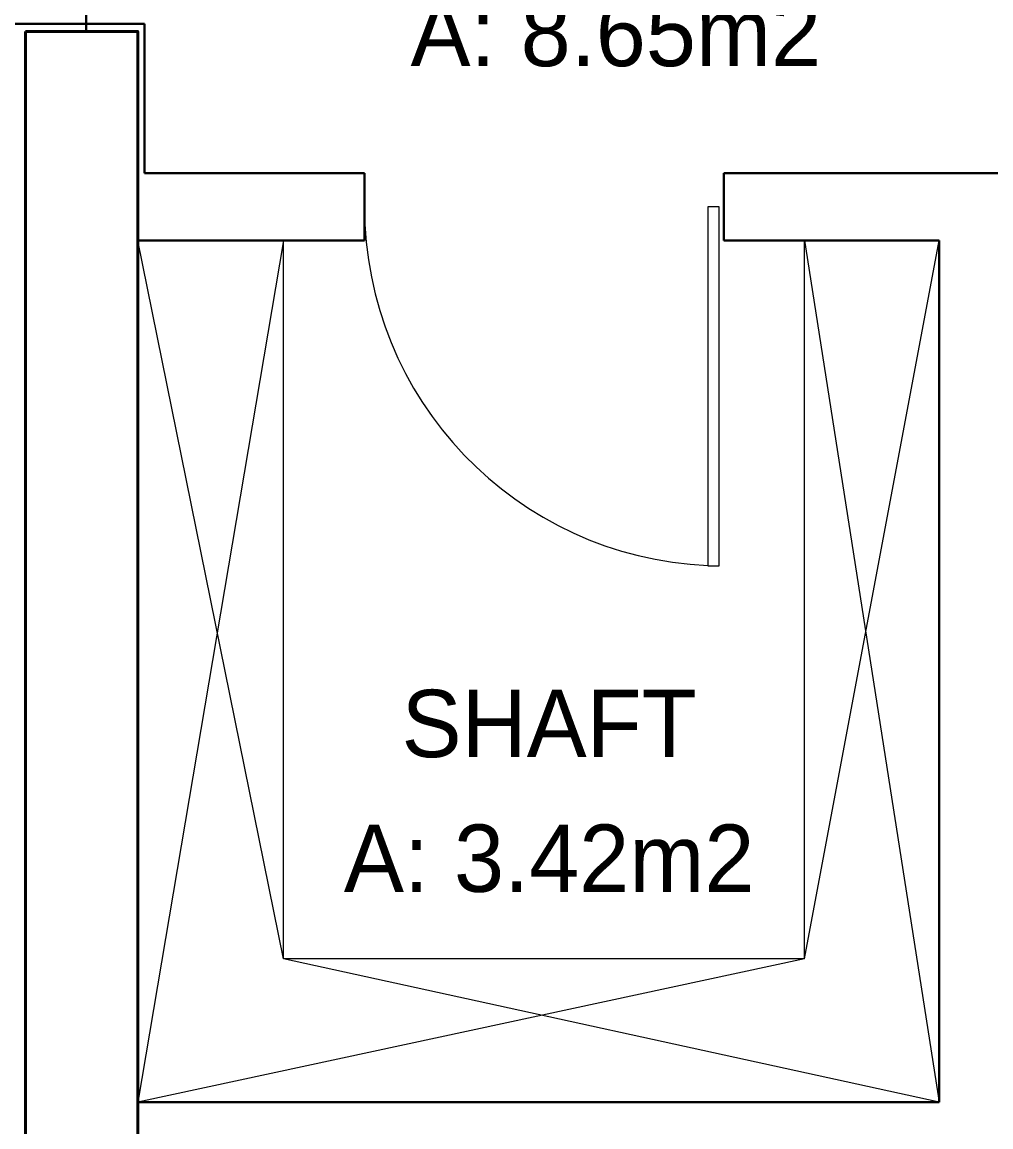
# Model space of a CAD drawing. Header units: metres. Extents: x -4.2 to 85, y -21.1 to 42.
# Drawn here: x 28.397 to 30.555, y 19.484 to 21.945 of the extents above; entities that cross this region are included whole.
import ezdxf

# ---------------------------------------------------------------- set-up
doc = ezdxf.new("R2010")
doc.units = ezdxf.units.M
doc.header["$MEASUREMENT"] = 0
for name, color, linetype, lineweight in [('34 - Mobiliário', 7, 'Continuous', 0), ('57 - Altimetria de Terrenos', 7, 'Continuous', 0), ('7 - Alvenaria', 7, 'Continuous', 0)]:
    doc.layers.add(name, color=color, linetype=linetype, lineweight=lineweight)
doc.styles.add('Style-INTL_ENGINEERING', font='INTL_ENGINEERING.shx')

# ---------------------------------------------------------------- blocks, each defined once
blk = doc.blocks.new('P80D_1')
at = {"color": 7, "linetype": 'Continuous', "lineweight": 13}
for p, q in [((0.035, 0.875), (0.01, 0.875)), ((0.01, 0.875), (0.01, 0.075)), ((0.035, 0.075), (0.035, 0.875)), ((0.01, 0.075), (0.035, 0.075))]:
    blk.add_line(p, q, dxfattribs=at)
at = {"color": 7, "linetype": 'Continuous', "lineweight": 30}
for p, q in [((0, 0), (0, 0.15)), ((0.8, 0), (0.8, 0.15))]:
    blk.add_line(p, q, dxfattribs=at)
at = {"color": 7, "linetype": 'Continuous', "lineweight": 13}
blk.add_arc((0, 0.0749), 0.8, 0.0001, 87.4926, dxfattribs=at)
blk = doc.blocks.new('pilotis_as built')
at = {"layer": '34 - Mobiliário', "color": 7, "linetype": 'Continuous', "lineweight": 30}
for p, q in [((1.2657, -4.5856), (1.2657, -4.8)), ((3.1658, -7.1854), (1.3807, -7.1854))]:
    blk.add_line(p, q, dxfattribs=at)
at = {"layer": '34 - Mobiliário', "color": 2, "linetype": 'Continuous', "lineweight": 40, "flags": 128}
blk.add_lwpolyline([(1.1307, -4.8), (1.3807, -4.8), (1.3807, -7.32), (1.1307, -7.32)], close=True, dxfattribs=at)
at = {"layer": '57 - Altimetria de Terrenos', "color": 7, "linetype": 'Continuous', "lineweight": 30}
for p, q in [((0.1497, -4.7833), (1.3957, -4.7833)), ((1.3957, -4.7833), (1.3957, -5.1156)), ((1.8857, -5.1156), (1.3957, -5.1156)), ((2.6857, -5.1156), (3.7858, -5.1156)), ((1.8858, -5.2656), (1.3807, -5.2656)), ((2.6857, -5.2656), (3.1657, -5.2656)), ((3.1658, -7.1854), (3.1657, -5.2656)), ((3.1658, -7.1854), (1.3807, -7.1854))]:
    blk.add_line(p, q, dxfattribs=at)
at = {"layer": '57 - Altimetria de Terrenos', "color": 7, "linetype": 'Continuous', "lineweight": 0}
for p, q in [((1.7057, -6.8656), (1.3807, -5.2656)), ((1.7057, -5.2656), (1.3807, -7.1854)), ((2.8657, -6.8656), (3.1657, -5.2656)), ((2.8657, -5.2656), (3.1658, -7.1854)), ((2.8657, -6.8656), (1.3807, -7.1854)), ((3.1658, -7.1854), (1.7057, -6.8656)), ((2.8657, -6.8656), (1.7057, -6.8656))]:
    blk.add_line(p, q, dxfattribs=at)
at = {"layer": '57 - Altimetria de Terrenos', "color": 7, "linetype": 'Continuous', "lineweight": 13}
for p, q in [((1.7057, -6.8656), (1.7057, -5.2656)), ((2.8657, -6.8656), (2.8657, -5.2656))]:
    blk.add_line(p, q, dxfattribs=at)
at = {"layer": '57 - Altimetria de Terrenos', "color": 131, "linetype": 'Continuous', "lineweight": 40, "flags": 128}
blk.add_lwpolyline([(1.1307, -4.8), (1.3807, -4.8), (1.3807, -7.32), (1.1307, -7.32)], close=True, dxfattribs=at)
at = {"layer": '57 - Altimetria de Terrenos', "color": 7, "linetype": 'Continuous', "lineweight": 30, "rotation": 179.9997331952823}
blk.add_blockref('P80D_1', (2.6857, -5.1156), dxfattribs=at)

msp = doc.modelspace()

# ---------------------------------------------------------------- block references
at = {"color": 1, "linetype": 'Continuous', "lineweight": 13}
msp.add_blockref('pilotis_as built', (27.2738, 26.7246), dxfattribs=at)

# ---------------------------------------------------------------- texts
at = {"layer": '7 - Alvenaria', "color": 2, "linetype": 'Continuous', "lineweight": 13, "attachment_point": 5, "line_spacing_factor": 1.200006, "style": 'Style-INTL_ENGINEERING'}
for s, insert, char_height in [('HALL SERVIÇO\\PA: 8.65m2\\P', (29.7192, 22.071), 0.149998), ('SHAFT\\PA: 3.42m2\\P', (29.5708, 20.2319), 0.15)]:
    msp.add_mtext(s, dxfattribs=dict(at, insert=insert, char_height=char_height))

doc.saveas('drawing.dxf')
